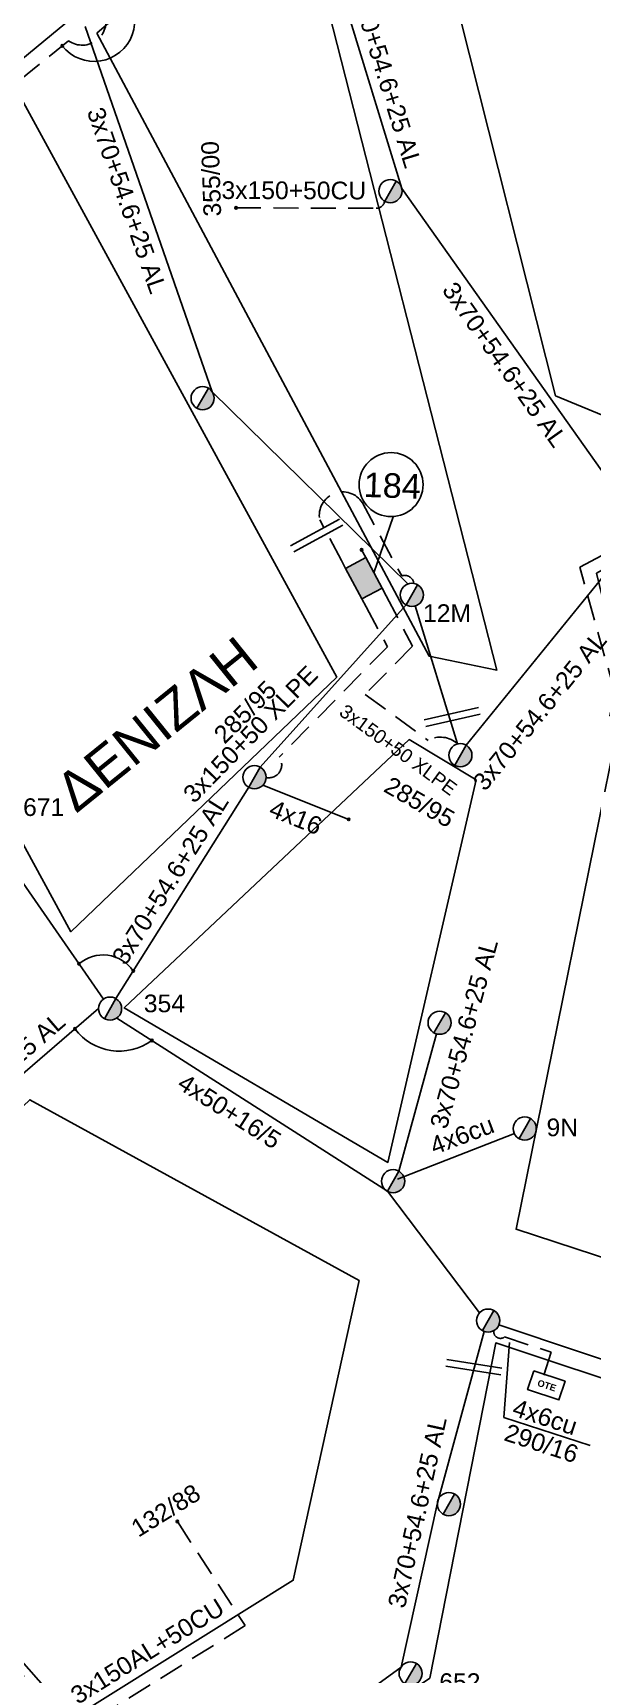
# Model space of a CAD drawing. Header units: millimetres. Extents: x 864 to 3062, y 833 to 2619.
# Drawn here: x 1231.2 to 1288.2, y 1518.2 to 1685.4 of the extents above; entities that cross this region are included whole.
import ezdxf
from ezdxf.enums import TextEntityAlignment as Align

# ---------------------------------------------------------------- set-up
doc = ezdxf.new("R2010")
doc.units = ezdxf.units.MM
doc.linetypes.add('DASHED', pattern=[19.05, 12.7, -6.35])
for name, color, linetype, lineweight in [('3x150+50 XLPE', 7, 'SYN_LINE', 30), ('3x150+50CU', 7, 'Continuous', 30), ('3x150+70AL', 7, 'DASHED', 30), ('3x150AL+50CU', 7, 'Continuous', 30), ('3X50+35', 7, 'Continuous', 30), ('3x70+54.6+25 AL', 7, 'SYN_LINE', 30), ('3x95+35', 7, 'Continuous', 30), ('4x16', 7, 'Continuous', 30), ('4x16CU', 7, 'Continuous', 30), ('4x50+13_5', 7, 'Continuous', 30), ('4x50+16_5', 7, 'Continuous', 30), ('text διευθύνσεων', 250, 'Continuous', 30), ('Υπόβαθρο ΔΕΗ', 7, 'Continuous', 30)]:
    doc.layers.add(name, color=color, linetype=linetype, lineweight=lineweight)
for name, color, linetype in [('Link Box 4 Διευθύνσεων', 7, 'Continuous'), ('Pillar OTE', 7, 'Continuous'), ('TEXT ΚΑΛΩΔΙΩΝ', 7, 'Continuous'), ('Άγνωστα', 7, 'Continuous'), ('Επιγραφές - Σχήματα', 7, 'Continuous'), ('Στύλος ΦΜ', 7, 'Continuous'), ('Στύλος ΦΜ @ 1', 7, 'Continuous'), ('Συνδέσεις', 7, 'Continuous'), ('Τομή', 7, 'Continuous'), ('Υπόγεια καλώδια Παροχών ΧΤ   4x50AL', 7, 'DASHED'), ('Υπόγεια καλώδια Παροχών ΧΤ   4x6', 7, 'DASHED')]:
    doc.layers.add(name, color=color, linetype=linetype)
doc.styles.add('arial', font='arial.ttf')
doc.styles.get("Standard").update_dxf_attribs({"font": 'arial.ttf'})
doc.linetypes.add('SYN_LINE', pattern='A,0.5,-0.0001,["/\\/\\/\\/",Standard,S=0.1,R=0,X=0,Y=-0.05],-0.25', length=0.7501)
doc.dimstyles.new('ISO-25', dxfattribs={"dimtxt": 2.5, "dimasz": 2.5, "dimexe": 1.25, "dimexo": 0.625, "dimtad": 1, "dimtxsty": 'Standard', "dimcen": 2.5, "dimadec": 0, "dimazin": 0, "dimtfac": 1, "dimtmove": 0, "dimatfit": 3, "dimfxl": 1, "dimarcsym": 0})

# ---------------------------------------------------------------- blocks, each defined once
blk = doc.blocks.new('ΥΠΑΡΧΩΝ ΤΣΙΜΕΝΤΕΝΙΟΣ ΣΤΥΛΟΣ')
at = {"layer": 'Στύλος ΦΜ'}
blk.add_hatch(color=7, dxfattribs=at).paths.add_polyline_path([(-1.29, -2.28, 0.574793), (2.62, 0, 0.268822), (1.3, 2.27)])
at = {"layer": 'Στύλος ΦΜ', "color": 7}
blk.add_line((-1.29, -2.28), (1.3, 2.27), dxfattribs=at)
blk.add_circle((0, 0), 2.62, dxfattribs=at)
at = {"layer": 'Στύλος ΦΜ', "flags": 4}
for tag, p in [('ΑΡΙΘΜΟΣ', (-4.68, 8.05)), ('ΤΥΠΟΣ', (-4.91, 3.03))]:
    blk.add_attdef(tag, p, '', height=4, dxfattribs=at)
blk = doc.blocks.new('LINK BOX 4 ΑΝΑΧΩΡΗΣΕΩΝ')
at = {"layer": 'Link Box 4 Διευθύνσεων', "ltscale": 40}
blk.add_hatch(color=256, dxfattribs=at).paths.add_polyline_path([(-3.54, 0), (-3.54, -4.67), (3.54, -4.67), (3.54, 0)])
for p, q in [((-3.54, 0), (-5.33, 0)), ((5.33, 0), (3.54, 0)), ((-3.54, -4.67), (-5.33, -4.67)), ((5.33, -4.67), (3.54, -4.67))]:
    blk.add_line(p, q, dxfattribs=at)
blk.add_lwpolyline([(-3.54, -4.67), (-3.54, 0), (3.54, 0), (3.54, -4.67)], close=True, dxfattribs=at)
blk = doc.blocks.new('_ΣΥΝΔΕΣΗ')
at = {"layer": 'Συνδέσεις', "linetype": 'SYN_LINE', "ltscale": 40}
blk.add_hatch(color=256, dxfattribs=at).paths.add_polyline_path([(0.5, -0.01, 1), (-0.5, -0.01, 1)])
at = {"layer": 'Συνδέσεις'}
blk.add_circle((0, -0.01), 0.5, dxfattribs=at)
blk = doc.blocks.new('ΤΟΜΗ')
at = {"layer": 'Τομή', "ltscale": 40}
for p, q in [((-5.68, 0), (17.06, 0)), ((-5.68, -2.77), (17.06, -2.77))]:
    blk.add_line(p, q, dxfattribs=at)
blk = doc.blocks.new('PILLAR ΟΤΕ')
at = {"layer": 'Pillar OTE', "ltscale": 40}
blk.add_lwpolyline([(-3.31, 2.02), (3.39, 2.02), (3.39, -1.99), (-3.31, -1.99)], close=True, dxfattribs=at)
at = {"layer": 'Pillar OTE', "insert": (-1.81, 0.71), "char_height": 1.3575, "width": 109.961, "attachment_point": 1}
blk.add_mtext('{\\fArial|b1|i0|c161|p34;OTE}', dxfattribs=at)

msp = doc.modelspace()

# ---------------------------------------------------------------- linework, layer by layer
at = {"layer": '3x150+50 XLPE', "color": 30, "linetype": 'DASHED', "lineweight": -3, "ltscale": 0.2}
msp.add_lwpolyline([(1262.63, 1631.63), (1260.42, 1635.79, -0.82726), (1264.78, 1637.52), (1268.78, 1630.08, -0.480286), (1270.01, 1629.3)], format="xyb", dxfattribs=at)
at = {"layer": '3x150+50 XLPE', "color": 1, "linetype": 'DASHED', "lineweight": -3, "ltscale": 0.2}
msp.add_lwpolyline([(1267.2, 1628.03), (1269.89, 1622.92), (1265.06, 1618), (1271.48, 1613.31, -0.327777), (1274.48, 1612.95, 12.472371)], format="xyb", dxfattribs=at)
at = {"layer": '3x150+50 XLPE', "color": 151, "linetype": 'DASHED', "lineweight": -3, "ltscale": 0.2}
msp.add_lwpolyline([(1265.14, 1626.93), (1267.32, 1622.86), (1256.28, 1611.59, -0.697778), (1254.95, 1609.53, 286.24872)], format="xyb", dxfattribs=at)
at = {"layer": '3x150+50CU', "color": 1, "linetype": 'DASHED', "lineweight": -3, "ltscale": 0.2}
msp.add_lwpolyline([(1251.89, 1667.58), (1266.17, 1667.53, 0.358964), (1267.05, 1668.25, 0.515558)], format="xyb", dxfattribs=at)
at = {"layer": '3x150+70AL', "color": 151, "linetype": 'DASHED', "lineweight": -3, "ltscale": 0.2}
msp.add_lwpolyline([(1238.4, 1687.58, -0.771058), (1234.82, 1684.6), (1224.87, 1676.59, -0.646771), (1221.58, 1673.96), (1216.48, 1669.93, -0.686188), (1212.84, 1666.83), (1201.83, 1656.27, -0.78702), (1200.93, 1654.86)], format="xyb", dxfattribs=at)
at = {"layer": '3x150AL+50CU', "color": 173, "linetype": 'DASHED', "lineweight": -3, "ltscale": 0.2}
msp.add_lwpolyline([(1245.91, 1533.72), (1252.82, 1523.11), (1235.37, 1512.23), (1220.25, 1529.2, -0.418536), (1218.89, 1529.81, 530.529134)], format="xyb", dxfattribs=at)
at = {"layer": '3X50+35', "color": 151, "linetype": 'Continuous', "lineweight": -3, "ltscale": 0.2}
msp.add_lwpolyline([(1238.38, 1586.94), (1226.26, 1604.41), (1218.03, 1619.43), (1208.53, 1636.63), (1200.32, 1654.18)], dxfattribs=at)
at = {"layer": '3x70+54.6+25 AL', "color": 1, "linetype": 'SYN_LINE', "lineweight": -3, "ltscale": 15}
for points in [[(1260.31, 1697.26), (1268.78, 1669.54), (1292.63, 1635.9)], [(1275.35, 1612.83), (1292.56, 1634.02)]]:
    msp.add_lwpolyline(points, dxfattribs=at)
at = {"layer": '3x70+54.6+25 AL', "color": 30, "linetype": 'SYN_LINE', "lineweight": -3, "ltscale": 15}
for points in [[(1235.22, 1686.97), (1213.75, 1669.26), (1200.41, 1656.27)], [(1236.52, 1686.05), (1249.47, 1648.83), (1269.41, 1629.25)], [(1254.35, 1610.58), (1269.23, 1627.12)], [(1270.16, 1627.02), (1274.48, 1612.95)]]:
    msp.add_lwpolyline(points, dxfattribs=at)
at = {"layer": '3x70+54.6+25 AL', "color": 151, "linetype": 'SYN_LINE', "lineweight": -3, "ltscale": 15}
msp.add_lwpolyline([(1239.64, 1587), (1253.19, 1608.53)], dxfattribs=at)
at = {"layer": '3x70+54.6+25 AL', "color": 62, "linetype": 'SYN_LINE', "lineweight": -3, "ltscale": 15}
for points in [[(1196.86, 1557.42), (1215.4, 1566.64), (1237.87, 1585.99)], [(1268.49, 1569.42), (1272.33, 1583.4)]]:
    msp.add_lwpolyline(points, dxfattribs=at)
at = {"layer": '3x70+54.6+25 AL', "color": 173, "linetype": 'SYN_LINE', "lineweight": -3, "ltscale": 15}
msp.add_lwpolyline([(1240.87, 1498.61), (1268.72, 1518.89), (1272.41, 1535.61), (1277.2, 1553.08)], dxfattribs=at)
at = {"layer": '3x95+35', "color": 1, "linetype": 'DASHED', "lineweight": -3, "ltscale": 0.2}
msp.add_lwpolyline([(1301.88, 1613.31), (1289.99, 1615.81), (1290.49, 1618.22), (1286.94, 1630.95), (1290.96, 1633.09, 0.463596), (1293.6, 1633.8, -0.016818)], format="xyb", dxfattribs=at)
at = {"layer": '4x16', "color": 151, "linetype": 'SYN_LINE', "lineweight": -3, "ltscale": 10}
msp.add_lwpolyline([(1254.63, 1608.76), (1263.38, 1605.26)], dxfattribs=at)
at = {"layer": '4x16CU', "color": 72, "linetype": 'SYN_LINE', "lineweight": -2, "ltscale": 10}
msp.add_lwpolyline([(1268.35, 1568.6), (1280.27, 1573.24)], dxfattribs=at)
at = {"layer": '4x50+13_5', "color": 62, "linetype": 'Continuous', "lineweight": -3, "ltscale": 0.2}
msp.add_lwpolyline([(1278.69, 1553.77), (1303.86, 1545.33)], dxfattribs=at)
at = {"layer": '4x50+16_5', "color": 62, "linetype": 'Continuous', "lineweight": -3, "ltscale": 0.2}
msp.add_lwpolyline([(1239.73, 1585.01), (1267.32, 1567.37), (1276.71, 1554.97)], dxfattribs=at)
at = {"layer": 'Υπόβαθρο ΔΕΗ', "lineweight": -3}
for points in [[(1237.69, 1685.37), (1251.81, 1697.49), (1259.29, 1695.7), (1278.49, 1620.47), (1271.56, 1621.91), (1237.69, 1685.37)], [(1265.95, 1630.38), (1267.89, 1636.1)], [(1279.2, 1544.31), (1287.99, 1541.46)]]:
    msp.add_lwpolyline(points, dxfattribs=at)
for points in [[(1279.99, 1690.61), (1274.7, 1687.06), (1284.46, 1648.43), (1370.58, 1612.88), (1378.83, 1619.02), (1385.13, 1660.53)], [(1229.82, 1679.05), (1262.16, 1619.74), (1235.06, 1593.81), (1201.56, 1655.27)], [(1373.86, 1589.06), (1372.35, 1590.56), (1371.27, 1592.22), (1369.71, 1594.88), (1368.63, 1597.34), (1367.96, 1599.42), (1367.71, 1600.74), (1367.16, 1602.81), (1293.85, 1633.24), (1293.85, 1633.24), (1288.65, 1630.34), (1291.57, 1618.31), (1280.43, 1563.49), (1364.13, 1536.1)], [(1276.37, 1609.29), (1269.54, 1613.4), (1240.5, 1586.05), (1267.37, 1570.31)], [(1264.45, 1558.26), (1230.86, 1576.7), (1203.01, 1550.24), (1235.2, 1513.63), (1257.72, 1527.74)], [(1361.02, 1524.45), (1278.37, 1551.91), (1271.63, 1517.77), (1251.09, 1503.79), (1294.65, 1479.64), (1347.97, 1463.39)]]:
    msp.add_lwpolyline(points, close=True, dxfattribs=at)
msp.add_circle((1267.69, 1639.37), 3.26, dxfattribs=at)
for centre, radius, start, end in [((1237.43, 1686.61), 4.12, 217.8342, 41.3549), ((1238.31, 1587.72), 3.73, 34.0232, 130.693), ((1239.99, 1587.3), 5.65, 216.7906, 305.9252)]:
    msp.add_arc(centre, radius, start, end, dxfattribs=at)
at = {"layer": 'Υπόγεια καλώδια Παροχών ΧΤ   4x6', "color": 62, "linetype": 'DASHED', "ltscale": 0.2}
msp.add_lwpolyline([(1278.17, 1553.16, 0.690162), (1279.27, 1552.53), (1284.02, 1550.96), (1283.25, 1548.63)], format="xyb", dxfattribs=at)

# ---------------------------------------------------------------- block references
at = {"layer": 'Link Box 4 Διευθύνσεων', "lineweight": -3, "xscale": 0.4999999999999999, "yscale": 0.4999999999999999, "zscale": 0.4999999999999999, "rotation": 118.0894552310954}
msp.add_blockref('LINK BOX 4 ΑΝΑΧΩΡΗΣΕΩΝ', (1263.89, 1629.28), dxfattribs=at)
at = {"layer": 'Pillar OTE', "xscale": 0.5, "yscale": 0.5, "zscale": 0.5, "rotation": 341.6223581169967}
msp.add_blockref('PILLAR ΟΤΕ', (1283.5, 1547.58), dxfattribs=at)
at = {"layer": 'Στύλος ΦΜ @ 1', "lineweight": -3, "ltscale": 40, "xscale": 0.4499999999998181, "yscale": 0.4499999999998181, "zscale": 0.4499999999998181}
for p in [(1267.63, 1669.28), (1248.48, 1648.18), (1274.76, 1611.8), (1253.77, 1609.56), (1272.64, 1584.54), (1267.9, 1568.39), (1277.59, 1554.19), (1273.59, 1535.49)]:
    msp.add_blockref('ΥΠΑΡΧΩΝ ΤΣΙΜΕΝΤΕΝΙΟΣ ΣΤΥΛΟΣ', p, dxfattribs=at)
at = {"layer": 'Στύλος ΦΜ @ 1', "lineweight": -3, "ltscale": 40}
ref = msp.add_blockref('ΥΠΑΡΧΩΝ ΤΣΙΜΕΝΤΕΝΙΟΣ ΣΤΥΛΟΣ', (1269.81, 1628.14), dxfattribs=dict(at, xscale=0.4499999999998181, yscale=0.4499999999998181, zscale=0.4499999999998181))
ref.add_attrib('ΑΡΙΘΜΟΣ', '12M', (1270.95, 1625.38), dxfattribs={"layer": 'Στύλος ΦΜ', "height": 1.8, "flags": 4})
ref = msp.add_blockref('ΥΠΑΡΧΩΝ ΤΣΙΜΕΝΤΕΝΙΟΣ ΣΤΥΛΟΣ', (1227.27, 1605.02), dxfattribs=dict(at, xscale=0.4499999999997927, yscale=0.4499999999997927, zscale=0.4499999999997927))
ref.add_attrib('ΤΥΠΟΣ', '671', (1230.18, 1605.61), dxfattribs={"layer": 'Στύλος ΦΜ', "height": 1.8, "flags": 4})
ref = msp.add_blockref('ΥΠΑΡΧΩΝ ΤΣΙΜΕΝΤΕΝΙΟΣ ΣΤΥΛΟΣ', (1239.05, 1585.98), dxfattribs=dict(at, xscale=0.4499999999998181, yscale=0.4499999999998181, zscale=0.4499999999998181))
ref.add_attrib('ΑΡΙΘΜΟΣ', '354', (1242.49, 1585.61), dxfattribs={"layer": 'Στύλος ΦΜ', "height": 1.8, "flags": 4})
ref = msp.add_blockref('ΥΠΑΡΧΩΝ ΤΣΙΜΕΝΤΕΝΙΟΣ ΣΤΥΛΟΣ', (1281.32, 1573.76), dxfattribs=dict(at, xscale=0.4499999999998181, yscale=0.4499999999998181, zscale=0.4499999999998181))
ref.add_attrib('ΑΡΙΘΜΟΣ', '9N', (1283.54, 1572.98), dxfattribs={"layer": 'Στύλος ΦΜ', "height": 1.8, "flags": 4})
ref = msp.add_blockref('ΥΠΑΡΧΩΝ ΤΣΙΜΕΝΤΕΝΙΟΣ ΣΤΥΛΟΣ', (1269.69, 1518.23), dxfattribs=dict(at, xscale=0.4499999999998551, yscale=0.4499999999998551, zscale=0.4499999999998551))
ref.add_attrib('ΑΡΙΘΜΟΣ', '652', (1272.61, 1516.45), dxfattribs={"layer": 'Στύλος ΦΜ', "height": 1.8, "flags": 4})
at = {"layer": 'Συνδέσεις', "lineweight": -3, "xscale": 0.25, "yscale": 0.25, "zscale": 0.25}
for p in [(1234.18, 1684.09), (1251.89, 1667.58), (1264.69, 1632.73), (1263.38, 1605.26), (1235.88, 1590.55), (1241.41, 1589.81), (1235.47, 1583.92), (1243.31, 1582.73), (1245.91, 1533.72)]:
    msp.add_blockref('_ΣΥΝΔΕΣΗ', p, dxfattribs=at)
at = {"layer": 'Τομή', "lineweight": -3}
for p, xscale, yscale, zscale, rotation in [((1258.7, 1633.81), 0.2499999999999996, 0.2499999999999996, 0.2499999999999996, 28.81057599463754), ((1272.46, 1615.71), 0.2499999999999996, 0.2499999999999996, 0.2499999999999996, 13.00898000258441), ((1274.77, 1550), 0.2499999999999997, 0.2499999999999997, 0.2499999999999997, 351.0836135234177)]:
    msp.add_blockref('ΤΟΜΗ', p, dxfattribs=dict(at, xscale=xscale, yscale=yscale, zscale=zscale, rotation=rotation))

# ---------------------------------------------------------------- texts
at = {"layer": 'text διευθύνσεων', "color": 7, "lineweight": -3, "ltscale": 40, "insert": (1233.08, 1608.93), "char_height": 4, "width": 94.4586, "attachment_point": 1, "rotation": 38.9026, "style": 'arial'}
msp.add_mtext('ΔENIZΛH', dxfattribs=at)
at = {"layer": 'TEXT ΚΑΛΩΔΙΩΝ', "linetype": 'Continuous', "lineweight": -3, "ltscale": 0.2}
for s, height, rotation, p in [('3x70+54.6+25 AL', 1.8, 287.0001, (1267.09, 1681.24)), ('3x70+54.6+25 AL', 1.8, 289.1751, (1240.77, 1668.34)), ('3x150+50CU', 1.8, 359.8243, (1257.78, 1669.36)), ('3x70+54.6+25 AL', 1.8, 305.3256, (1279.29, 1651.61)), ('3x70+54.6+25 AL', 1.8, 50.9238, (1282.84, 1616.31)), ('3x150+50 XLPE', 1.8, 45.5999, (1253.35, 1613.95)), ('3x150+50 XLPE', 1.4, 323.8585, (1268.43, 1612.35)), ('3x70+54.6+25 AL', 1.8, 57.8238, (1245.17, 1599.16)), ('4x16', 1.8, 338.1808, (1257.98, 1605.48)), ('3x70+54.6+25 AL', 1.8, 74.6419, (1275.12, 1583.42)), ('3x70+54.6+25 AL', 1.8, 40.7377, (1226.54, 1578.6)), ('4x50+16/5', 1.8, 327.3995, (1251.23, 1575.52)), ('3x70+54.6+25 AL', 1.8, 77.5201, (1270.36, 1534.67)), ('132/88', 1.8, 31.9298, (1244.72, 1534.85)), ('3x150AL+50CU', 1.8, 31.9298, (1242.85, 1520.5))]:
    msp.add_text(s, height=height, rotation=rotation, dxfattribs=at).set_placement(p, align=Align.MIDDLE_CENTER)
at = {"layer": 'Άγνωστα', "lineweight": -3, "ltscale": 40, "char_height": 1.8, "width": 27.758, "attachment_point": 1, "style": 'arial'}
for s, insert, rotation in [('\\pt1.8;355/00', (1248.58, 1666.66), 91.9352), ('285/95', (1249.45, 1614.14), 44.8866), ('285/95', (1267.71, 1609.73), 330.1499)]:
    msp.add_mtext(s, dxfattribs=dict(at, insert=insert, rotation=rotation))
at = {"layer": 'Άγνωστα', "lineweight": -3, "insert": (1264.95, 1640.62), "char_height": 2.5, "width": 13.4112, "attachment_point": 1, "rotation": 358.1643}
msp.add_mtext('184', dxfattribs=at)
at = {"layer": 'Υπόγεια καλώδια Παροχών ΧΤ   4x50AL', "color": 7, "ltscale": 0.2, "char_height": 1.8, "attachment_point": 1}
for s, insert, rotation in [('4x6cu', (1271.47, 1572.75), 20.6555), ('4x6cu', (1280.48, 1546.26), 342), ('290/16', (1279.65, 1543.73), 342)]:
    msp.add_mtext_dynamic_manual_height_columns(s, width=1.8, gutter_width=12.5, heights=[0.118], dxfattribs=dict(at, insert=insert, rotation=rotation))

# ---------------------------------------------------------------- leaders
at = {"layer": 'Επιγραφές - Σχήματα', "ltscale": 40}
msp.add_leader([(1279.76, 1551.97), (1279.2, 1544.31)], dimstyle='ISO-25', override={"dimasz": 0.5, "dimtad": 0}, dxfattribs=at)

doc.saveas('drawing.dxf')
